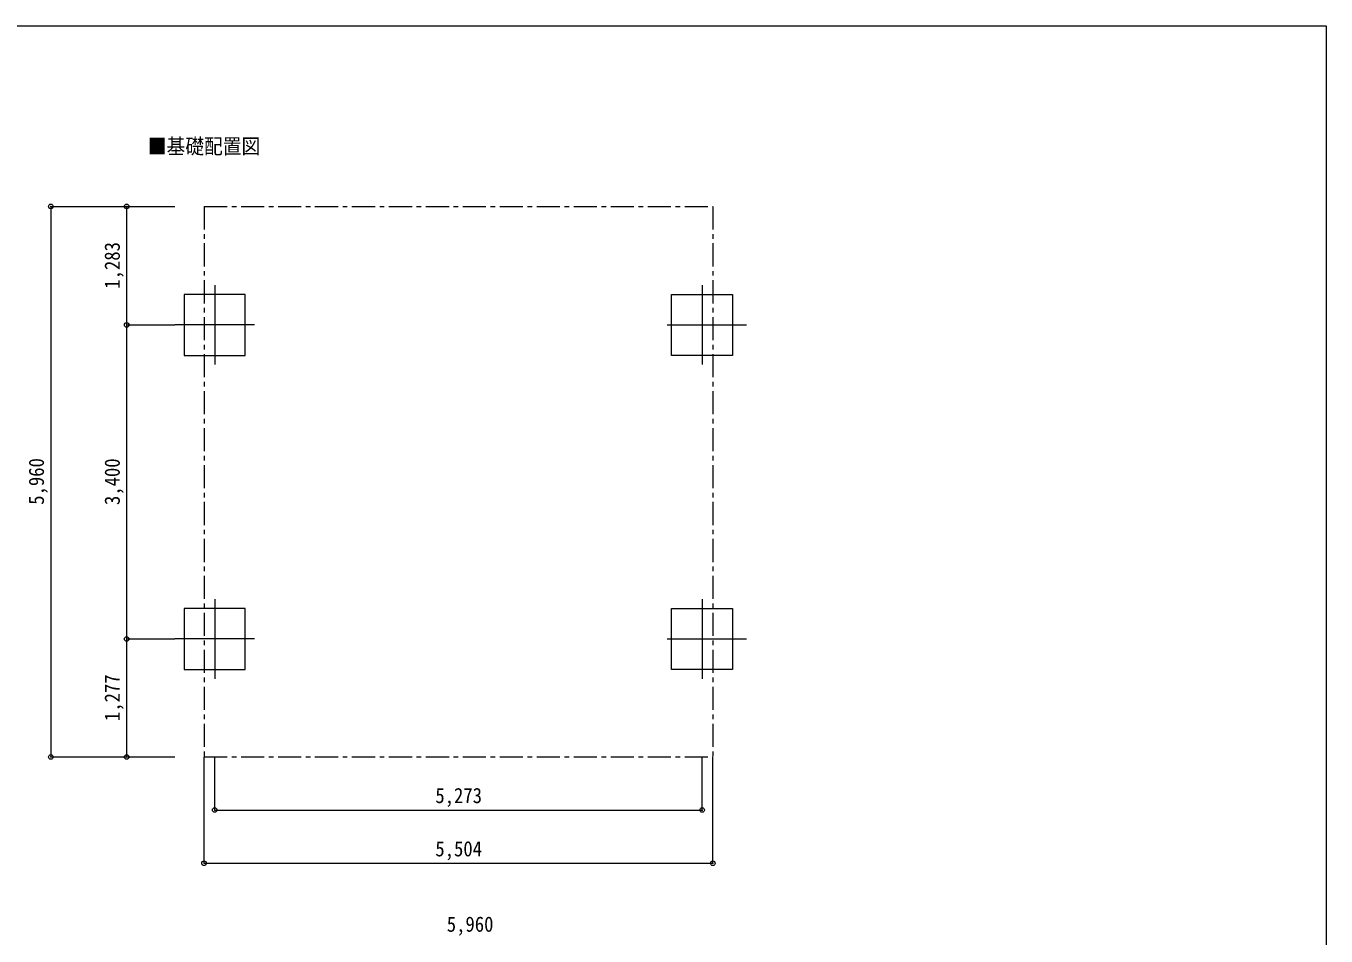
# Model space of a CAD drawing. Units: millimetres at full size, sheet at 1:50. Extents: x -14053 to 14053, y -9700 to 9700.
# Drawn here: x -717 to 13347, y -151 to 9700 of the extents above; entities that cross this region are included whole.
import ezdxf
from ezdxf.enums import TextEntityAlignment as Align

# ---------------------------------------------------------------- set-up
doc = ezdxf.new("R2010")
doc.units = ezdxf.units.MM
doc.header["$LTSCALE"] = 50
doc.header["$PDMODE"] = 32
doc.header["$PDSIZE"] = 50
doc.linetypes.add('CHAIN1', pattern=[8, 5, -1, 1, -1])
for name, color, linetype, lineweight in [('0-6_PARTS1', 6, 'Continuous', 9), ('1-0', 4, 'Continuous', 9), ('1-1', 2, 'Continuous', 9), ('1-6', 6, 'Continuous', 9), ('F-0', 7, 'Continuous', 9)]:
    doc.layers.add(name, color=color, linetype=linetype, lineweight=lineweight)
doc.styles.add('ＭＳ ゴシック', font='')
doc.styles.get('ＭＳ ゴシック').set_extended_font_data('MS Gothic')

msp = doc.modelspace()

# ---------------------------------------------------------------- linework, layer by layer
at = {"layer": '0-6_PARTS1'}
for p, q in [((1324.89, 1213.01), (6597.89, 1213.01)), ((1209.39, 636.82), (6713.39, 636.82))]:
    msp.add_line(p, q, dxfattribs=at)
at = {"layer": '1-0'}
for p, q in [((1324.89, 6894.28), (1324.89, 6034.28)), ((6597.89, 6894.28), (6597.89, 6034.28)), ((1754.89, 6464.28), (894.89, 6464.28)), ((6217.89, 6464.28), (7077.89, 6464.28)), ((1324.89, 3494.28), (1324.89, 2634.28)), ((6597.89, 3494.28), (6597.89, 2634.28)), ((1754.89, 3064.28), (894.89, 3064.28)), ((6217.89, 3064.28), (7077.89, 3064.28))]:
    msp.add_line(p, q, dxfattribs=at)
for points in [[(1654.89, 6134.28), (1654.89, 6794.28), (994.89, 6794.28), (994.89, 6134.28)], [(6267.89, 6134.28), (6267.89, 6794.28), (6927.89, 6794.28), (6927.89, 6134.28)], [(1654.89, 2734.28), (1654.89, 3394.28), (994.89, 3394.28), (994.89, 2734.28)], [(6267.89, 2734.28), (6267.89, 3394.28), (6927.89, 3394.28), (6927.89, 2734.28)]]:
    msp.add_lwpolyline(points, close=True, dxfattribs=at)
at = {"layer": '1-1', "color": 7, "linetype": 'CHAIN1'}
for p, q in [((1209.39, 7747.26), (1209.39, 1787.24)), ((1209.39, 7747.26), (6713.39, 7747.26)), ((6713.39, 7747.26), (6713.39, 1787.24)), ((1209.39, 1787.24), (6713.39, 1787.24))]:
    msp.add_line(p, q, dxfattribs=at)
at = {"layer": '1-6'}
for p, q in [((-448.04, 7747.26), (894.89, 7747.26)), ((-448.04, 7747.26), (-448.04, 1787.24)), ((372.28, 7747.26), (894.89, 7747.26)), ((372.28, 6464.28), (372.28, 7747.26)), ((372.28, 6464.28), (894.89, 6464.28)), ((372.28, 3064.28), (372.28, 6464.28)), ((372.28, 3064.28), (894.89, 3064.28)), ((372.28, 1787.24), (372.28, 3064.28)), ((-448.04, 1787.24), (894.89, 1787.24)), ((372.28, 1787.24), (894.89, 1787.24)), ((1209.39, 636.82), (1209.39, 1787.24)), ((1324.89, 1213.01), (1324.89, 1787.24)), ((6597.89, 1213.01), (6597.89, 1787.24)), ((6713.39, 636.82), (6713.39, 1787.24))]:
    msp.add_line(p, q, dxfattribs=at)
for p in [(-448.04, 7747.26), (372.28, 7747.26), (372.28, 6464.28), (372.28, 3064.28), (-448.04, 1787.24), (372.28, 1787.24), (1324.89, 1213.01), (6597.89, 1213.01), (1209.39, 636.82), (6713.39, 636.82)]:
    msp.add_point(p, dxfattribs=at)
at = {"layer": 'F-0', "color": 5, "lineweight": 5}
for p, q in [((-14053.43, 9700), (13346.57, 9700)), ((13346.57, 9700), (13346.57, -9700))]:
    msp.add_line(p, q, dxfattribs=at)

# ---------------------------------------------------------------- texts
at = {"layer": '0-6_PARTS1', "color": 7, "style": 'ＭＳ ゴシック', "width": 0.9}
msp.add_text('5,960', height=165, dxfattribs=at).set_placement((3835.04, -154.32), align=Align.BOTTOM_LEFT)
at = {"layer": '1-1', "color": 7, "style": 'ＭＳ ゴシック', "width": 0.9}
msp.add_text('■基礎配置図', height=165, dxfattribs=at).set_placement((601.48, 8266.22), align=Align.BOTTOM_LEFT)
at = {"layer": '1-6', "color": 7, "style": 'ＭＳ ゴシック', "width": 0.9}
for s, p in [('1,283', (347.28, 6855.77)), ('5,960', (-473.04, 4517.25)), ('3,400', (347.28, 4514.28)), ('1,277', (347.28, 2175.76))]:
    msp.add_text(s, height=165, rotation=90, dxfattribs=at).set_placement(p, align=Align.BOTTOM_LEFT)
for s, p in [('5,273', (3711.39, 1238.01)), ('5,504', (3711.39, 661.82))]:
    msp.add_text(s, height=165, dxfattribs=at).set_placement(p, align=Align.BOTTOM_LEFT)

doc.saveas('drawing.dxf')
